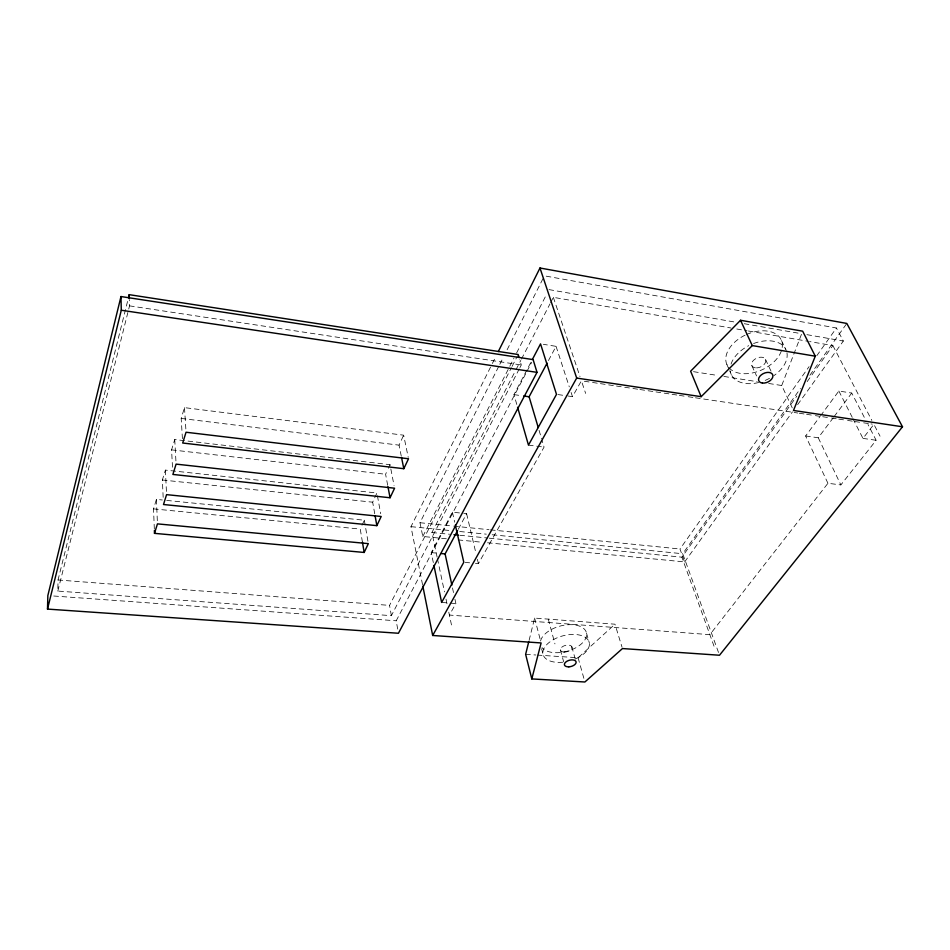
<?xml version="1.0" encoding="UTF-8"?>
<svg xmlns="http://www.w3.org/2000/svg" width="950" height="950" viewBox="0 0 950 950"><rect width="100%" height="100%" fill="white"/><g stroke="black" fill="none" stroke-linecap="round" stroke-linejoin="round"><path stroke-width="0.71" stroke-dasharray="4.75 3.56" d="M519.258 368.921L391.376 615.671L57.819 591.078L58.033 579.987L127.787 300.402M529.091 640.383L534.612 618.082L614.971 624.197L622.048 647.199M57.819 591.078L129.532 305.864L129.366 300.259M154.328 529.031L153.532 508.891L156.429 499.391L162.331 499.985M163.162 497.313L162.367 479.999L165.395 470.096L376.924 493.003L372.673 502.194L374.882 514.615M172.496 467.21L171.582 449.872L174.741 439.541L390.011 464.681L394.036 485.438M182.424 438.686L181.189 418.428L184.49 407.633L403.655 435.183L408.239 457.354M792.252 407.847L781.719 385.51L793.238 355.633M793.761 354.279L801.622 333.901M362.449 542.212L360.252 529.067L361.416 526.538M361.997 525.279L364.337 520.22L163.804 500.128M387.695 485.308L385.593 474.252L387.802 469.466M388.36 468.267L390.011 464.681M401.292 456.226L399.048 445.146L403.655 435.183M422.548 584.689L410.97 526.656L491.684 364.836M492.349 363.506L495.651 356.879M446.334 538.769L422.798 536.477L419.971 522.726L499.142 365.619M499.807 364.301L503.132 357.699M507.122 349.778L543.721 277.163M422.798 536.477L513.903 358.257M516.598 352.973L546.298 294.892M391.376 615.671L389.548 605.388L511.409 367.709M512.086 366.391L517.501 355.834M437.119 557.139L431.906 532.523L515.363 370.916M516.04 369.598L520.79 360.406M521.467 359.088L549.967 303.905M550.644 302.599L553.351 297.338L730.966 327.999M519.935 367.603L521.301 364.978L519.745 359.741M433.319 562.578L431.229 552.615L452.402 512.181L462.353 513.226M516.788 404.439L513.974 394.618L531.679 360.798M397.694 629.102L396.197 620.789L526.229 372.733M526.918 371.426L531.739 362.235M458.28 529.245L466.604 513.677L463.766 513.38M548.459 360.561L556.059 346.334L543.364 344.327M454.955 599.296L455.881 603.547L449.386 615.066L709.852 634.648L827.937 483.277L840.869 484.916L876.149 440.277L868.015 424.543M475.475 563.338L478.396 563.599L544.053 447.106L541.975 440.111M568.124 396.019L572.482 396.649L581.412 380.819L585.651 393.431M487.528 542.771L684.641 561.925L679.974 549.005L809.068 366.641M816.762 355.763L836.428 327.988L544.386 275.844M718.509 652.46L682.717 553.743L800.422 388.55M809.875 375.286L846.818 323.439M714.02 646.178L681.874 557.175L796.836 396.079M807.132 381.651L832.877 345.586L809.578 341.561M684.641 561.925L792.454 411.861M797.632 404.652L843.339 341.026L836.428 327.988M827.937 483.277L805.624 435.979L819.624 417.05M820.491 415.874L838.862 391.032L851.746 393.062L865.307 419.294M805.624 435.979L818.271 437.772L833.245 417.774M834.124 416.599L851.746 393.062M852.91 418.653L862.956 438.389L873.893 424.353L870.972 423.926M537.284 655.084L578.087 657.744L614.971 624.197M525.635 654.324L535.836 654.989M53.746 596.006L396.197 620.789M58.033 579.987L389.548 605.388M441.631 602.431L448.756 602.989M450.181 603.107L455.881 603.547M465.251 562.412L469.633 562.804M431.229 552.615L438.164 553.256M458.102 539.909L481.638 542.201M431.906 532.523L449.552 534.256M459.848 535.278L487.777 538.033M489.25 538.175L681.874 557.175M153.532 508.891L360.252 529.067M410.97 526.656L450.846 530.622M459.705 531.513L486.293 534.161M492.195 534.755L682.717 553.743M419.971 522.726L452.283 525.991M453.756 526.134L489.012 529.696M490.473 529.851L679.974 549.005M162.367 479.999L372.673 502.194M171.582 449.872L385.593 474.252M181.189 418.428L399.048 445.146M528.473 445.122L544.053 447.106M513.974 394.618L520.849 395.604M557.947 394.559L566.675 395.817M862.956 438.389L876.149 440.277M584.333 381.259L598.963 383.432M600.424 383.646L615.042 385.831M616.502 386.044L638.447 389.31M639.908 389.524L654.526 391.709M655.999 391.923L670.617 394.096M672.078 394.321L677.932 395.188M679.393 395.402L686.707 396.494M688.168 396.708L694.023 397.575M695.483 397.801L797.846 413.036M799.318 413.25L805.161 414.129M806.621 414.343L813.936 415.435M815.397 415.649L821.251 416.516M822.712 416.741L830.027 417.822M831.488 418.048L837.342 418.914M838.803 419.128L846.106 420.221M847.578 420.434L853.421 421.313M854.881 421.527L862.196 422.619M863.657 422.833L869.511 423.7M129.532 305.864L521.301 364.978M693.524 371.676L718.105 375.535M723.888 376.438L757.138 381.662M768.704 383.468L781.719 385.51M736.796 328.997L746.985 330.754M748.434 331.004L808.129 341.311M548.993 289.608L735.502 322.181M744.254 323.713L801.076 333.64M806.906 334.661L843.339 341.026M832.877 345.586L871.851 420.423M874.582 425.671L880.056 436.181M838.862 391.032L852.245 417.335M781.47 340.516L785.697 349.196M818.271 437.772L840.869 484.916M765.474 359.326L772.006 373.255M751.913 365.774L756.568 375.927M726.893 364.539L729.101 369.55M729.648 370.797L731.298 374.549M553.351 297.338L580.011 376.639M556.059 346.334L569.288 386.864M571.116 392.457L572.482 396.649M539.066 430.326L541.559 438.71M586.518 633.175L589.321 642.865M578.087 657.744L584.096 679.143M571.769 646.606L575.522 660.048M560.369 649.729L563.659 661.841M548.281 619.115L554.954 643.898M534.612 618.082L540.764 641.571M541.595 648.719L543.056 654.289M466.604 513.677L476.033 553.624M477.387 559.324L478.396 563.599M452.402 512.181L454.682 522.203M452.497 587.943L453.72 593.619M437.428 558.588L444.481 591.898M446.013 599.141L447.236 604.936M448.78 612.168L451.998 627.404M377.423 495.769L380.689 513.712M364.337 520.22L368.089 542.165M184.49 407.633L185.963 430.789M174.741 439.541L175.94 461.225M165.395 470.096L166.511 493.192M156.429 499.391L157.391 522.429M746.498 334.519A29.818 19.285 -24.5 0 1 782.076 348.294M781.316 351.072A29.818 19.285 -24.5 0 1 734.492 371.711A29.818 19.285 -24.5 0 1 745.299 335.065M540.55 641.024A23.703 13.062 -15 0 1 574.322 624.898A23.703 13.062 -15 0 1 578.989 645.798A23.703 13.062 -15 0 1 542.023 647.627M786.98 352.889A30.032 19.249 -24.3 0 1 773.834 375.689M769.488 378.349A30.032 19.249 -24.3 0 1 763.622 380.997M758.753 382.506A30.032 19.249 -24.3 0 1 730.301 370.892M731.037 364.123A30.032 19.249 -24.3 0 1 748.742 345.657M753.587 343.52A30.032 19.249 -24.3 0 1 786.303 350.443M562.697 662.221A23.845 13.003 -15 0 1 545.502 646.071A23.845 13.003 -15 0 1 582.991 636.12A23.845 13.003 -15 0 1 575.902 658.718M564.822 652.056L563.409 652.009A5.961 3.254 -15 0 1 560.761 648.363A5.961 3.254 -15 0 1 567.554 645.074L568.979 645.133A5.961 3.254 -15 0 1 571.615 648.767A5.961 3.254 -15 0 1 564.822 652.056M755.452 367.84L753.92 367.472A7.505 4.809 -24.3 0 1 752.828 361.095A7.505 4.809 -24.3 0 1 761.936 357.224L763.479 357.604A7.505 4.809 -24.3 0 1 764.548 363.969A7.505 4.809 -24.3 0 1 755.452 367.84"/><path stroke-width="1.43" d="M47.5 609.092L47.844 595.579L120.982 296.543L533.116 359.611L537.023 372.353L398.442 633.258L47.5 609.092L121.291 310.234L120.982 296.543M528.746 641.784L525.635 654.324L531.798 678.918L584.891 681.993L622.464 648.553L719.506 655.239L902.5 426.776L846.818 323.439L539.98 268.007L498.299 351.571M128.499 297.528L129.212 294.666L518.178 354.516L518.961 357.129M531.798 678.918L541.12 642.948L432.678 635.479L422.833 586.138M154.494 533.354L157.451 523.878L368.339 543.626L364.171 552.449L154.494 533.354L154.387 530.468M815.278 356.191L752.281 345.586L701.159 396.673L690.626 371.224L740.525 320.269L802.667 331.182L815.278 356.191L793.488 410.471L902.5 426.776M376.853 525.647L381.199 516.479L166.583 494.641L163.495 504.521L376.853 525.647L375.131 515.992M390.058 497.753L394.582 488.205L176.094 464.122L172.876 474.442L390.058 497.753L387.956 486.697M403.809 468.694L408.524 458.743L186.046 432.238L182.685 443.021L403.809 468.694L401.565 457.615M532.368 359.492L540.538 343.876L556.498 394.357L528.473 445.122L517.596 407.253M451.879 585.105L445.099 553.909L457.591 530.551M538.234 427.536L529.102 396.767L547.081 363.149M432.678 635.479L576.686 378.076L539.98 268.007M440.942 553.518L445.099 553.909M453.957 534.696L458.375 535.135M523.604 395.984L529.102 396.767M576.686 378.076L701.159 396.673M121.291 310.234L537.023 372.353M740.525 320.269L752.281 345.586M455.335 525.065L463.79 562.281L441.631 602.431L433.912 565.428M362.449 542.212L364.171 552.449M129.212 294.666L129.331 298.87M568.872 666.829L567.447 666.781A6.009 3.23 -14.9 0 1 564.787 663.183A6.009 3.23 -14.9 0 1 571.651 659.882L573.087 659.929A6.009 3.23 -14.9 0 1 575.724 663.539A6.009 3.23 -14.9 0 1 568.872 666.829M762.446 383.064L760.903 382.696A7.588 4.798 -24.1 0 1 759.822 376.331A7.588 4.798 -24.1 0 1 769.049 372.436L770.592 372.816A7.588 4.798 -24.1 0 1 771.637 379.169A7.588 4.798 -24.1 0 1 762.446 383.064"/></g></svg>
